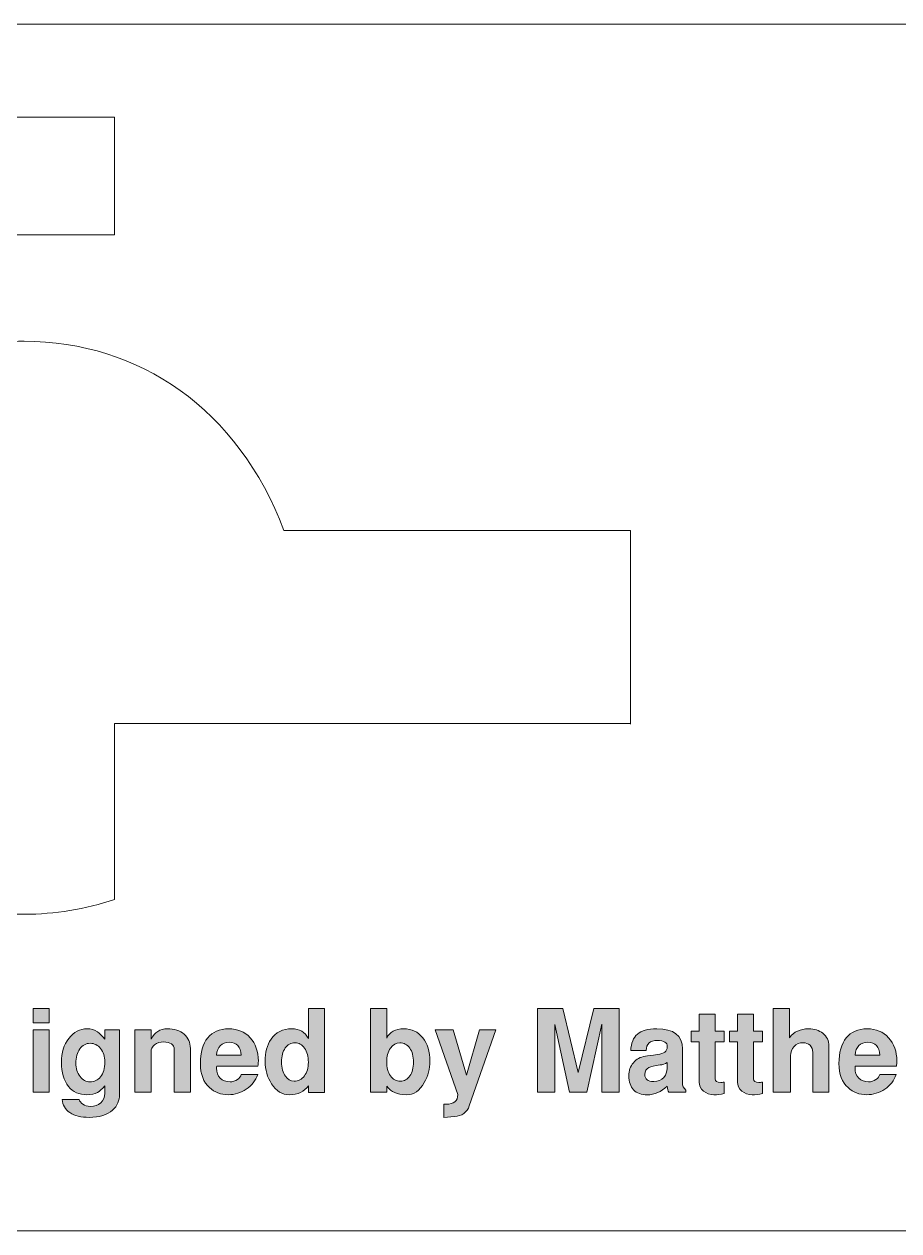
# Model space of a CAD drawing. Header units: inches. Extents: x 2 to 12.3, y -3 to -0.4.
# Drawn here: x 10.31 to 11.262, y -1.663 to -0.35 of the extents above; entities that cross this region are included whole.
import ezdxf

# ---------------------------------------------------------------- set-up
doc = ezdxf.new("R2010")
doc.units = ezdxf.units.IN
doc.header["$MEASUREMENT"] = 0
doc.layers.add('Layer 1', color=7, linetype='Continuous')

# ---------------------------------------------------------------- blocks, each defined once
blk = doc.blocks.new('block 2')
at = {"layer": 'Layer 1', "color": 7, "lineweight": 5, "true_color": 0xffffff}
for points in [[(8.3102, -0.3502), (8.3102, -1.6631), (12.3102, -1.6631), (12.3102, -0.3502), (8.3102, -0.3502)], [(10.4086, -0.4513), (10.4086, -0.5793), (10.2117, -0.5793), (10.2117, -0.4513), (10.4086, -0.4513)]]:
    blk.add_lwpolyline(points, dxfattribs=at)
blk.add_open_spline([(10.9696, -1.111), (10.9696, -1.111), (10.4086, -1.111), (10.4086, -1.111), (10.4086, -1.111), (10.4086, -1.3024), (10.4086, -1.3024), (10.3768, -1.313), (10.3437, -1.3186), (10.3102, -1.3186), (10.1849, -1.3186), (10.0773, -1.2445), (10.0277, -1.111), (10.0277, -1.111), (9.6507, -1.111), (9.6507, -1.111), (9.6507, -1.111), (9.6507, -1.1118), (9.6507, -1.1118), (9.6507, -1.1118), (9.6507, -0.902), (9.6507, -0.902), (9.6507, -0.902), (9.6507, -0.901), (9.6507, -0.901), (9.6507, -0.901), (10.2118, -0.901), (10.2118, -0.901), (10.2118, -0.901), (10.2118, -0.7114), (10.2118, -0.7114), (10.2118, -0.7114), (10.2118, -0.7108), (10.2118, -0.7108), (10.2436, -0.7002), (10.2767, -0.6952), (10.3102, -0.6952), (10.4354, -0.6952), (10.5431, -0.7693), (10.5927, -0.901), (10.5927, -0.901), (10.9696, -0.901), (10.9696, -0.901), (10.9696, -0.901), (10.9696, -0.902), (10.9696, -0.902), (10.9696, -0.902), (10.9696, -1.1118), (10.9696, -1.1118), (10.9696, -1.1118), (10.9696, -1.111), (10.9696, -1.111)], degree=3, knots=[0, 0, 0, 0, 1, 1, 1, 2, 2, 2, 3, 3, 3, 4, 4, 4, 5, 5, 5, 6, 6, 6, 7, 7, 7, 8, 8, 8, 9, 9, 9, 10, 10, 10, 11, 11, 11, 12, 12, 12, 13, 13, 13, 14, 14, 14, 15, 15, 15, 16, 16, 16, 17, 17, 17, 17], dxfattribs=at)
blk = doc.blocks.new('block 62')
at = {"layer": 'Layer 1', "true_color": 0xed1f24}
h = blk.add_hatch(color=240, dxfattribs=at)
h.dxf.hatch_style = 2
h.paths.add_polyline_path([(10.3375, -1.4366), (10.32, -1.4366), (10.32, -1.421), (10.3375, -1.421)])
h.paths.add_polyline_path([(10.3375, -1.5121), (10.32, -1.5121), (10.32, -1.4444), (10.3375, -1.4444)])
h = blk.add_hatch(color=240, dxfattribs=at)
h.dxf.hatch_style = 2
edge = h.paths.add_edge_path()
edge.add_spline(control_points=[(10.6368, -1.5125), (10.6368, -1.5125), (10.6193, -1.5125), (10.6193, -1.5125), (10.6193, -1.5125), (10.6193, -1.5051), (10.6193, -1.5051), (10.6149, -1.5117), (10.608, -1.515), (10.5985, -1.515), (10.5909, -1.515), (10.5844, -1.511), (10.5793, -1.5031), (10.5746, -1.4959), (10.5723, -1.4877), (10.5723, -1.4786), (10.5723, -1.469), (10.5744, -1.461), (10.5787, -1.4546), (10.5838, -1.447), (10.5914, -1.4432), (10.6014, -1.4432), (10.6097, -1.4432), (10.6156, -1.4467), (10.6193, -1.4537), (10.6193, -1.4537), (10.6193, -1.421), (10.6193, -1.421), (10.6193, -1.421), (10.6368, -1.421), (10.6368, -1.421), (10.6368, -1.421), (10.6368, -1.5125), (10.6368, -1.5125)], knot_values=[0, 0, 0, 0, 1, 1, 1, 2, 2, 2, 3, 3, 3, 4, 4, 4, 5, 5, 5, 6, 6, 6, 7, 7, 7, 8, 8, 8, 9, 9, 9, 10, 10, 10, 11, 11, 11, 11], degree=3, periodic=1)
edge = h.paths.add_edge_path()
edge.add_spline(control_points=[(10.6193, -1.4797), (10.6193, -1.4734), (10.6179, -1.4683), (10.6152, -1.4643), (10.6124, -1.4604), (10.609, -1.4584), (10.6048, -1.4584), (10.6004, -1.4584), (10.5968, -1.4603), (10.5941, -1.4641), (10.5915, -1.4679), (10.5902, -1.473), (10.5902, -1.4794), (10.5902, -1.4859), (10.5915, -1.491), (10.5943, -1.4948), (10.5967, -1.4983), (10.5999, -1.5001), (10.6038, -1.5001), (10.6084, -1.5001), (10.6121, -1.4982), (10.615, -1.4944), (10.6179, -1.4907), (10.6193, -1.4857), (10.6193, -1.4797)], knot_values=[0, 0, 0, 0, 1, 1, 1, 2, 2, 2, 3, 3, 3, 4, 4, 4, 5, 5, 5, 6, 6, 6, 7, 7, 7, 8, 8, 8, 8], degree=3, periodic=1)
h = blk.add_hatch(color=240, dxfattribs=at)
h.dxf.hatch_style = 2
edge = h.paths.add_edge_path()
edge.add_spline(control_points=[(10.7515, -1.4786), (10.7515, -1.4868), (10.7495, -1.4945), (10.7454, -1.5017), (10.7404, -1.5106), (10.7339, -1.515), (10.7259, -1.515), (10.7207, -1.515), (10.7165, -1.5142), (10.7132, -1.5127), (10.7102, -1.5113), (10.7074, -1.509), (10.7045, -1.5056), (10.7045, -1.5056), (10.7045, -1.5121), (10.7045, -1.5121), (10.7045, -1.5121), (10.687, -1.5121), (10.687, -1.5121), (10.687, -1.5121), (10.687, -1.421), (10.687, -1.421), (10.687, -1.421), (10.7045, -1.421), (10.7045, -1.421), (10.7045, -1.421), (10.7045, -1.4534), (10.7045, -1.4534), (10.7078, -1.4466), (10.714, -1.4432), (10.723, -1.4432), (10.7318, -1.4432), (10.7387, -1.4465), (10.7438, -1.453), (10.749, -1.4595), (10.7515, -1.468), (10.7515, -1.4786)], knot_values=[0, 0, 0, 0, 1, 1, 1, 2, 2, 2, 3, 3, 3, 4, 4, 4, 5, 5, 5, 6, 6, 6, 7, 7, 7, 8, 8, 8, 9, 9, 9, 10, 10, 10, 11, 11, 11, 12, 12, 12, 12], degree=3, periodic=1)
edge = h.paths.add_edge_path()
edge.add_spline(control_points=[(10.7337, -1.4796), (10.7337, -1.4732), (10.7323, -1.4681), (10.7296, -1.4642), (10.7268, -1.4603), (10.7232, -1.4584), (10.7187, -1.4584), (10.7148, -1.4584), (10.7115, -1.4603), (10.7087, -1.4643), (10.7059, -1.4683), (10.7045, -1.4732), (10.7045, -1.4792), (10.7045, -1.4854), (10.7059, -1.4905), (10.7086, -1.4944), (10.7114, -1.4983), (10.7149, -1.5002), (10.7193, -1.5002), (10.7236, -1.5002), (10.727, -1.4983), (10.7297, -1.4944), (10.7323, -1.4906), (10.7337, -1.4856), (10.7337, -1.4796)], knot_values=[0, 0, 0, 0, 1, 1, 1, 2, 2, 2, 3, 3, 3, 4, 4, 4, 5, 5, 5, 6, 6, 6, 7, 7, 7, 8, 8, 8, 8], degree=3, periodic=1)
h = blk.add_hatch(color=240, dxfattribs=at)
h.dxf.hatch_style = 2
h.paths.add_polyline_path([(10.9573, -1.5121), (10.9385, -1.5121), (10.9385, -1.4381), (10.9223, -1.5121), (10.9035, -1.5121), (10.8873, -1.4385), (10.8873, -1.5121), (10.8685, -1.5121), (10.8685, -1.421), (10.896, -1.421), (10.9129, -1.4908), (10.93, -1.421), (10.9573, -1.421)])
h = blk.add_hatch(color=240, dxfattribs=at)
h.dxf.hatch_style = 2
edge = h.paths.add_edge_path()
edge.add_spline(control_points=[(11.0717, -1.5135), (11.0676, -1.5145), (11.0639, -1.515), (11.0605, -1.515), (11.0561, -1.515), (11.0523, -1.5136), (11.0492, -1.5109), (11.046, -1.5082), (11.0444, -1.505), (11.0444, -1.5012), (11.0444, -1.5012), (11.0444, -1.4574), (11.0444, -1.4574), (11.0444, -1.4574), (11.0358, -1.4574), (11.0358, -1.4574), (11.0358, -1.4574), (11.0358, -1.4457), (11.0358, -1.4457), (11.0358, -1.4457), (11.0444, -1.4457), (11.0444, -1.4457), (11.0444, -1.4457), (11.0444, -1.4274), (11.0444, -1.4274), (11.0444, -1.4274), (11.0619, -1.4274), (11.0619, -1.4274), (11.0619, -1.4274), (11.0619, -1.4457), (11.0619, -1.4457), (11.0619, -1.4457), (11.0717, -1.4457), (11.0717, -1.4457), (11.0717, -1.4457), (11.0717, -1.4574), (11.0717, -1.4574), (11.0717, -1.4574), (11.0619, -1.4574), (11.0619, -1.4574), (11.0619, -1.4574), (11.0619, -1.4977), (11.0619, -1.4977), (11.0619, -1.5003), (11.0639, -1.5016), (11.0678, -1.5016), (11.0687, -1.5015), (11.07, -1.5015), (11.0717, -1.5014), (11.0717, -1.5014), (11.0717, -1.5135), (11.0717, -1.5135)], knot_values=[0, 0, 0, 0, 1, 1, 1, 2, 2, 2, 3, 3, 3, 4, 4, 4, 5, 5, 5, 6, 6, 6, 7, 7, 7, 8, 8, 8, 9, 9, 9, 10, 10, 10, 11, 11, 11, 12, 12, 12, 13, 13, 13, 14, 14, 14, 15, 15, 15, 16, 16, 16, 17, 17, 17, 17], degree=3, periodic=1)
h = blk.add_hatch(color=240, dxfattribs=at)
h.dxf.hatch_style = 2
edge = h.paths.add_edge_path()
edge.add_spline(control_points=[(11.1133, -1.5135), (11.1092, -1.5145), (11.1055, -1.515), (11.1022, -1.515), (11.0978, -1.515), (11.094, -1.5136), (11.0908, -1.5109), (11.0876, -1.5082), (11.086, -1.505), (11.086, -1.5012), (11.086, -1.5012), (11.086, -1.4574), (11.086, -1.4574), (11.086, -1.4574), (11.0774, -1.4574), (11.0774, -1.4574), (11.0774, -1.4574), (11.0774, -1.4457), (11.0774, -1.4457), (11.0774, -1.4457), (11.086, -1.4457), (11.086, -1.4457), (11.086, -1.4457), (11.086, -1.4274), (11.086, -1.4274), (11.086, -1.4274), (11.1035, -1.4274), (11.1035, -1.4274), (11.1035, -1.4274), (11.1035, -1.4457), (11.1035, -1.4457), (11.1035, -1.4457), (11.1133, -1.4457), (11.1133, -1.4457), (11.1133, -1.4457), (11.1133, -1.4574), (11.1133, -1.4574), (11.1133, -1.4574), (11.1035, -1.4574), (11.1035, -1.4574), (11.1035, -1.4574), (11.1035, -1.4977), (11.1035, -1.4977), (11.1035, -1.5003), (11.1055, -1.5016), (11.1094, -1.5016), (11.1103, -1.5015), (11.1116, -1.5015), (11.1133, -1.5014), (11.1133, -1.5014), (11.1133, -1.5135), (11.1133, -1.5135)], knot_values=[0, 0, 0, 0, 1, 1, 1, 2, 2, 2, 3, 3, 3, 4, 4, 4, 5, 5, 5, 6, 6, 6, 7, 7, 7, 8, 8, 8, 9, 9, 9, 10, 10, 10, 11, 11, 11, 12, 12, 12, 13, 13, 13, 14, 14, 14, 15, 15, 15, 16, 16, 16, 17, 17, 17, 17], degree=3, periodic=1)
h = blk.add_hatch(color=240, dxfattribs=at)
h.dxf.hatch_style = 2
edge = h.paths.add_edge_path()
edge.add_spline(control_points=[(11.1855, -1.5121), (11.1855, -1.5121), (11.168, -1.5121), (11.168, -1.5121), (11.168, -1.5121), (11.168, -1.4689), (11.168, -1.4689), (11.168, -1.4656), (11.167, -1.4631), (11.165, -1.4612), (11.163, -1.4593), (11.1605, -1.4584), (11.1574, -1.4584), (11.1535, -1.4584), (11.1502, -1.4597), (11.1477, -1.4624), (11.1451, -1.4652), (11.1438, -1.4686), (11.1438, -1.4726), (11.1438, -1.4726), (11.1438, -1.5121), (11.1438, -1.5121), (11.1438, -1.5121), (11.125, -1.5121), (11.125, -1.5121), (11.125, -1.5121), (11.125, -1.421), (11.125, -1.421), (11.125, -1.421), (11.1425, -1.421), (11.1425, -1.421), (11.1425, -1.421), (11.1425, -1.4529), (11.1425, -1.4529), (11.1473, -1.4465), (11.1543, -1.4432), (11.1635, -1.4432), (11.1696, -1.4432), (11.1748, -1.4449), (11.1789, -1.4481), (11.1833, -1.4516), (11.1855, -1.4562), (11.1855, -1.4619), (11.1855, -1.4619), (11.1855, -1.5121), (11.1855, -1.5121)], knot_values=[0, 0, 0, 0, 1, 1, 1, 2, 2, 2, 3, 3, 3, 4, 4, 4, 5, 5, 5, 6, 6, 6, 7, 7, 7, 8, 8, 8, 9, 9, 9, 10, 10, 10, 11, 11, 11, 12, 12, 12, 13, 13, 13, 14, 14, 14, 15, 15, 15, 15], degree=3, periodic=1)
h = blk.add_hatch(color=240, dxfattribs=at)
h.dxf.hatch_style = 2
edge = h.paths.add_edge_path()
edge.add_spline(control_points=[(10.414, -1.5146), (10.414, -1.5214), (10.4115, -1.527), (10.4064, -1.5316), (10.4005, -1.537), (10.392, -1.5396), (10.381, -1.5396), (10.3721, -1.5396), (10.3651, -1.5379), (10.36, -1.5344), (10.3548, -1.531), (10.3521, -1.5262), (10.3517, -1.52), (10.3517, -1.52), (10.37, -1.52), (10.37, -1.52), (10.3704, -1.522), (10.3718, -1.5238), (10.374, -1.5253), (10.3763, -1.5268), (10.379, -1.5276), (10.3821, -1.5276), (10.3868, -1.5276), (10.3906, -1.5263), (10.3935, -1.5237), (10.3964, -1.5211), (10.3979, -1.5176), (10.3979, -1.5132), (10.3979, -1.5087), (10.3979, -1.5061), (10.3978, -1.5054), (10.395, -1.5088), (10.3924, -1.5112), (10.3899, -1.5125), (10.3868, -1.5142), (10.383, -1.515), (10.3784, -1.515), (10.37, -1.515), (10.3634, -1.512), (10.3584, -1.5059), (10.3533, -1.4995), (10.3507, -1.4908), (10.3507, -1.4797), (10.3507, -1.4694), (10.3533, -1.4607), (10.3587, -1.4537), (10.3641, -1.4467), (10.3707, -1.4432), (10.3786, -1.4432), (10.383, -1.4432), (10.3868, -1.4443), (10.39, -1.4464), (10.3923, -1.448), (10.395, -1.4507), (10.3979, -1.4545), (10.3979, -1.4545), (10.3979, -1.4444), (10.3979, -1.4444), (10.3979, -1.4444), (10.414, -1.4444), (10.414, -1.4444), (10.414, -1.4444), (10.414, -1.5146), (10.414, -1.5146)], knot_values=[0, 0, 0, 0, 1, 1, 1, 2, 2, 2, 3, 3, 3, 4, 4, 4, 5, 5, 5, 6, 6, 6, 7, 7, 7, 8, 8, 8, 9, 9, 9, 10, 10, 10, 11, 11, 11, 12, 12, 12, 13, 13, 13, 14, 14, 14, 15, 15, 15, 16, 16, 16, 17, 17, 17, 18, 18, 18, 19, 19, 19, 20, 20, 20, 21, 21, 21, 21], degree=3, periodic=1)
edge = h.paths.add_edge_path()
edge.add_spline(control_points=[(10.3979, -1.4792), (10.3979, -1.4734), (10.3964, -1.4686), (10.3934, -1.4647), (10.3904, -1.4609), (10.3866, -1.459), (10.382, -1.459), (10.3774, -1.459), (10.3736, -1.461), (10.3708, -1.4651), (10.3679, -1.4691), (10.3665, -1.4743), (10.3665, -1.4806), (10.3665, -1.4864), (10.368, -1.4912), (10.371, -1.4951), (10.3739, -1.4989), (10.3775, -1.5009), (10.3818, -1.5009), (10.3864, -1.5009), (10.3902, -1.4991), (10.3932, -1.4955), (10.3963, -1.4916), (10.3979, -1.4862), (10.3979, -1.4792)], knot_values=[0, 0, 0, 0, 1, 1, 1, 2, 2, 2, 3, 3, 3, 4, 4, 4, 5, 5, 5, 6, 6, 6, 7, 7, 7, 8, 8, 8, 8], degree=3, periodic=1)
h = blk.add_hatch(color=240, dxfattribs=at)
h.dxf.hatch_style = 2
edge = h.paths.add_edge_path()
edge.add_spline(control_points=[(10.491, -1.5121), (10.491, -1.5121), (10.4735, -1.5121), (10.4735, -1.5121), (10.4735, -1.5121), (10.4735, -1.4656), (10.4735, -1.4656), (10.4735, -1.4631), (10.4725, -1.4611), (10.4704, -1.4597), (10.4683, -1.4582), (10.4655, -1.4575), (10.4619, -1.4575), (10.458, -1.4575), (10.4547, -1.4585), (10.4521, -1.4606), (10.4495, -1.4627), (10.4482, -1.4653), (10.4482, -1.4685), (10.4482, -1.4685), (10.4482, -1.5121), (10.4482, -1.5121), (10.4482, -1.5121), (10.4307, -1.5121), (10.4307, -1.5121), (10.4307, -1.5121), (10.4307, -1.4444), (10.4307, -1.4444), (10.4307, -1.4444), (10.4482, -1.4444), (10.4482, -1.4444), (10.4482, -1.4444), (10.4482, -1.4545), (10.4482, -1.4545), (10.4521, -1.447), (10.458, -1.4432), (10.4659, -1.4432), (10.4735, -1.4432), (10.4796, -1.4452), (10.4842, -1.4491), (10.4887, -1.453), (10.491, -1.4582), (10.491, -1.4646), (10.491, -1.4646), (10.491, -1.5121), (10.491, -1.5121)], knot_values=[0, 0, 0, 0, 1, 1, 1, 2, 2, 2, 3, 3, 3, 4, 4, 4, 5, 5, 5, 6, 6, 6, 7, 7, 7, 8, 8, 8, 9, 9, 9, 10, 10, 10, 11, 11, 11, 12, 12, 12, 13, 13, 13, 14, 14, 14, 15, 15, 15, 15], degree=3, periodic=1)
h = blk.add_hatch(color=240, dxfattribs=at)
h.dxf.hatch_style = 2
edge = h.paths.add_edge_path()
edge.add_spline(control_points=[(10.5649, -1.4784), (10.5649, -1.4804), (10.5648, -1.4822), (10.5645, -1.4837), (10.5645, -1.4837), (10.5197, -1.4837), (10.5197, -1.4837), (10.5195, -1.4842), (10.5194, -1.485), (10.5194, -1.4861), (10.5194, -1.4905), (10.5208, -1.4941), (10.5235, -1.4968), (10.5262, -1.4995), (10.5298, -1.5009), (10.5341, -1.5009), (10.537, -1.5009), (10.5397, -1.5), (10.5422, -1.4984), (10.5444, -1.4968), (10.5458, -1.495), (10.5464, -1.493), (10.5464, -1.493), (10.5642, -1.493), (10.5642, -1.493), (10.5618, -1.4996), (10.5577, -1.5049), (10.5518, -1.5089), (10.546, -1.5129), (10.5394, -1.5149), (10.5322, -1.5149), (10.5241, -1.5149), (10.5173, -1.5123), (10.5118, -1.5072), (10.5052, -1.5012), (10.5019, -1.4925), (10.5019, -1.4811), (10.5019, -1.469), (10.5046, -1.4596), (10.5098, -1.4531), (10.5151, -1.4465), (10.5227, -1.4432), (10.5327, -1.4432), (10.5423, -1.4432), (10.5501, -1.4465), (10.556, -1.4529), (10.562, -1.4594), (10.5649, -1.4679), (10.5649, -1.4784)], knot_values=[0, 0, 0, 0, 1, 1, 1, 2, 2, 2, 3, 3, 3, 4, 4, 4, 5, 5, 5, 6, 6, 6, 7, 7, 7, 8, 8, 8, 9, 9, 9, 10, 10, 10, 11, 11, 11, 12, 12, 12, 13, 13, 13, 14, 14, 14, 15, 15, 15, 16, 16, 16, 16], degree=3, periodic=1)
edge = h.paths.add_edge_path()
edge.add_spline(control_points=[(10.5464, -1.472), (10.5459, -1.4626), (10.5415, -1.4579), (10.5333, -1.4579), (10.525, -1.4579), (10.5203, -1.4626), (10.5194, -1.472), (10.5194, -1.472), (10.5464, -1.472), (10.5464, -1.472)], knot_values=[0, 0, 0, 0, 1, 1, 1, 2, 2, 2, 3, 3, 3, 3], degree=3, periodic=1)
h = blk.add_hatch(color=240, dxfattribs=at)
h.dxf.hatch_style = 2
edge = h.paths.add_edge_path()
edge.add_spline(control_points=[(11.03, -1.5121), (11.03, -1.5121), (11.0114, -1.5121), (11.0114, -1.5121), (11.0106, -1.5108), (11.01, -1.5086), (11.0095, -1.5055), (11.0031, -1.5119), (10.9959, -1.5151), (10.9879, -1.5151), (10.9814, -1.5151), (10.9765, -1.5133), (10.973, -1.5097), (10.9696, -1.5061), (10.9679, -1.5009), (10.9679, -1.4942), (10.9679, -1.4887), (10.9695, -1.484), (10.9728, -1.4801), (10.976, -1.4762), (10.9804, -1.4738), (10.9859, -1.473), (10.9885, -1.4727), (10.9929, -1.4721), (10.999, -1.4712), (11.0027, -1.4707), (11.0054, -1.4698), (11.007, -1.4686), (11.0086, -1.4673), (11.0095, -1.4654), (11.0097, -1.4627), (11.0099, -1.4582), (11.0063, -1.4559), (10.9988, -1.4559), (10.991, -1.4559), (10.9869, -1.4595), (10.9867, -1.4669), (10.9867, -1.4669), (10.97, -1.4669), (10.97, -1.4669), (10.9704, -1.4589), (10.9728, -1.4529), (10.9772, -1.4491), (10.9817, -1.4452), (10.9887, -1.4432), (10.9982, -1.4432), (11.0168, -1.4432), (11.0262, -1.4505), (11.0262, -1.4649), (11.0262, -1.4649), (11.0262, -1.5022), (11.0262, -1.5022), (11.0262, -1.5052), (11.0275, -1.5077), (11.03, -1.5099), (11.03, -1.5099), (11.03, -1.5121), (11.03, -1.5121)], knot_values=[0, 0, 0, 0, 1, 1, 1, 2, 2, 2, 3, 3, 3, 4, 4, 4, 5, 5, 5, 6, 6, 6, 7, 7, 7, 8, 8, 8, 9, 9, 9, 10, 10, 10, 11, 11, 11, 12, 12, 12, 13, 13, 13, 14, 14, 14, 15, 15, 15, 16, 16, 16, 17, 17, 17, 18, 18, 18, 19, 19, 19, 19], degree=3, periodic=1)
edge = h.paths.add_edge_path()
edge.add_spline(control_points=[(11.0097, -1.4826), (11.0097, -1.4826), (11.0097, -1.48), (11.0097, -1.48), (11.0072, -1.4814), (11.0046, -1.4823), (11.002, -1.4826), (10.9959, -1.4834), (10.9918, -1.4843), (10.9897, -1.4854), (10.9868, -1.4868), (10.9853, -1.4893), (10.9853, -1.4929), (10.9853, -1.498), (10.9885, -1.5006), (10.995, -1.5006), (11.0048, -1.5006), (11.0097, -1.4946), (11.0097, -1.4826)], knot_values=[0, 0, 0, 0, 1, 1, 1, 2, 2, 2, 3, 3, 3, 4, 4, 4, 5, 5, 5, 6, 6, 6, 6], degree=3, periodic=1)
h = blk.add_hatch(color=240, dxfattribs=at)
h.dxf.hatch_style = 2
edge = h.paths.add_edge_path()
edge.add_spline(control_points=[(11.2594, -1.4784), (11.2594, -1.4804), (11.2593, -1.4822), (11.259, -1.4837), (11.259, -1.4837), (11.2142, -1.4837), (11.2142, -1.4837), (11.214, -1.4842), (11.2139, -1.485), (11.2139, -1.4861), (11.2139, -1.4905), (11.2153, -1.4941), (11.218, -1.4968), (11.2207, -1.4995), (11.2243, -1.5009), (11.2287, -1.5009), (11.2315, -1.5009), (11.2342, -1.5), (11.2367, -1.4984), (11.2389, -1.4968), (11.2403, -1.495), (11.2409, -1.493), (11.2409, -1.493), (11.2587, -1.493), (11.2587, -1.493), (11.2563, -1.4996), (11.2522, -1.5049), (11.2464, -1.5089), (11.2405, -1.5129), (11.2339, -1.5149), (11.2267, -1.5149), (11.2186, -1.5149), (11.2118, -1.5123), (11.2063, -1.5072), (11.1997, -1.5012), (11.1964, -1.4925), (11.1964, -1.4811), (11.1964, -1.469), (11.1991, -1.4596), (11.2044, -1.4531), (11.2096, -1.4465), (11.2173, -1.4432), (11.2272, -1.4432), (11.2368, -1.4432), (11.2446, -1.4465), (11.2505, -1.4529), (11.2565, -1.4594), (11.2594, -1.4679), (11.2594, -1.4784)], knot_values=[0, 0, 0, 0, 1, 1, 1, 2, 2, 2, 3, 3, 3, 4, 4, 4, 5, 5, 5, 6, 6, 6, 7, 7, 7, 8, 8, 8, 9, 9, 9, 10, 10, 10, 11, 11, 11, 12, 12, 12, 13, 13, 13, 14, 14, 14, 15, 15, 15, 16, 16, 16, 16], degree=3, periodic=1)
edge = h.paths.add_edge_path()
edge.add_spline(control_points=[(11.2409, -1.472), (11.2404, -1.4626), (11.236, -1.4579), (11.2278, -1.4579), (11.2195, -1.4579), (11.2149, -1.4626), (11.2139, -1.472), (11.2139, -1.472), (11.2409, -1.472), (11.2409, -1.472)], knot_values=[0, 0, 0, 0, 1, 1, 1, 2, 2, 2, 3, 3, 3, 3], degree=3, periodic=1)
h = blk.add_hatch(color=240, dxfattribs=at)
h.dxf.hatch_style = 2
edge = h.paths.add_edge_path()
edge.add_spline(control_points=[(10.8234, -1.4444), (10.8234, -1.4444), (10.7944, -1.5271), (10.7944, -1.5271), (10.7919, -1.5342), (10.7865, -1.5381), (10.7782, -1.5387), (10.7782, -1.5387), (10.7667, -1.5396), (10.7667, -1.5396), (10.7667, -1.5396), (10.7667, -1.5252), (10.7667, -1.5252), (10.7667, -1.5252), (10.7693, -1.5252), (10.7693, -1.5252), (10.7777, -1.5252), (10.7819, -1.5217), (10.7819, -1.5147), (10.7819, -1.5147), (10.7573, -1.4444), (10.7573, -1.4444), (10.7573, -1.4444), (10.7767, -1.4444), (10.7767, -1.4444), (10.7767, -1.4444), (10.7913, -1.4935), (10.7913, -1.4935), (10.7913, -1.4935), (10.8054, -1.4444), (10.8054, -1.4444), (10.8054, -1.4444), (10.8234, -1.4444), (10.8234, -1.4444)], knot_values=[0, 0, 0, 0, 1, 1, 1, 2, 2, 2, 3, 3, 3, 4, 4, 4, 5, 5, 5, 6, 6, 6, 7, 7, 7, 8, 8, 8, 9, 9, 9, 10, 10, 10, 11, 11, 11, 11], degree=3, periodic=1)
at = {"layer": 'Layer 1', "lineweight": 0}
for points in [[(10.3375, -1.4366), (10.32, -1.4366), (10.32, -1.421), (10.3375, -1.421), (10.3375, -1.4366)], [(10.9573, -1.5121), (10.9385, -1.5121), (10.9385, -1.4381), (10.9223, -1.5121), (10.9035, -1.5121), (10.8873, -1.4385), (10.8873, -1.5121), (10.8685, -1.5121), (10.8685, -1.421), (10.896, -1.421), (10.9129, -1.4908), (10.93, -1.421), (10.9573, -1.421), (10.9573, -1.5121)], [(10.3375, -1.5121), (10.32, -1.5121), (10.32, -1.4444), (10.3375, -1.4444), (10.3375, -1.5121)]]:
    blk.add_lwpolyline(points, dxfattribs=at)
for points, knots in [([(10.6368, -1.5125), (10.6368, -1.5125), (10.6193, -1.5125), (10.6193, -1.5125), (10.6193, -1.5125), (10.6193, -1.5051), (10.6193, -1.5051), (10.6149, -1.5117), (10.608, -1.515), (10.5985, -1.515), (10.5909, -1.515), (10.5844, -1.511), (10.5793, -1.5031), (10.5746, -1.4959), (10.5723, -1.4877), (10.5723, -1.4786), (10.5723, -1.469), (10.5744, -1.461), (10.5787, -1.4546), (10.5838, -1.447), (10.5914, -1.4432), (10.6014, -1.4432), (10.6097, -1.4432), (10.6156, -1.4467), (10.6193, -1.4537), (10.6193, -1.4537), (10.6193, -1.421), (10.6193, -1.421), (10.6193, -1.421), (10.6368, -1.421), (10.6368, -1.421), (10.6368, -1.421), (10.6368, -1.5125), (10.6368, -1.5125)], [0, 0, 0, 0, 1, 1, 1, 2, 2, 2, 3, 3, 3, 4, 4, 4, 5, 5, 5, 6, 6, 6, 7, 7, 7, 8, 8, 8, 9, 9, 9, 10, 10, 10, 11, 11, 11, 11]), ([(10.7515, -1.4786), (10.7515, -1.4868), (10.7495, -1.4945), (10.7454, -1.5017), (10.7404, -1.5106), (10.7339, -1.515), (10.7259, -1.515), (10.7207, -1.515), (10.7165, -1.5142), (10.7132, -1.5127), (10.7102, -1.5113), (10.7074, -1.509), (10.7045, -1.5056), (10.7045, -1.5056), (10.7045, -1.5121), (10.7045, -1.5121), (10.7045, -1.5121), (10.687, -1.5121), (10.687, -1.5121), (10.687, -1.5121), (10.687, -1.421), (10.687, -1.421), (10.687, -1.421), (10.7045, -1.421), (10.7045, -1.421), (10.7045, -1.421), (10.7045, -1.4534), (10.7045, -1.4534), (10.7078, -1.4466), (10.714, -1.4432), (10.723, -1.4432), (10.7318, -1.4432), (10.7387, -1.4465), (10.7438, -1.453), (10.749, -1.4595), (10.7515, -1.468), (10.7515, -1.4786)], [0, 0, 0, 0, 1, 1, 1, 2, 2, 2, 3, 3, 3, 4, 4, 4, 5, 5, 5, 6, 6, 6, 7, 7, 7, 8, 8, 8, 9, 9, 9, 10, 10, 10, 11, 11, 11, 12, 12, 12, 12]), ([(11.0717, -1.5135), (11.0676, -1.5145), (11.0639, -1.515), (11.0605, -1.515), (11.0561, -1.515), (11.0523, -1.5136), (11.0492, -1.5109), (11.046, -1.5082), (11.0444, -1.505), (11.0444, -1.5012), (11.0444, -1.5012), (11.0444, -1.4574), (11.0444, -1.4574), (11.0444, -1.4574), (11.0358, -1.4574), (11.0358, -1.4574), (11.0358, -1.4574), (11.0358, -1.4457), (11.0358, -1.4457), (11.0358, -1.4457), (11.0444, -1.4457), (11.0444, -1.4457), (11.0444, -1.4457), (11.0444, -1.4274), (11.0444, -1.4274), (11.0444, -1.4274), (11.0619, -1.4274), (11.0619, -1.4274), (11.0619, -1.4274), (11.0619, -1.4457), (11.0619, -1.4457), (11.0619, -1.4457), (11.0717, -1.4457), (11.0717, -1.4457), (11.0717, -1.4457), (11.0717, -1.4574), (11.0717, -1.4574), (11.0717, -1.4574), (11.0619, -1.4574), (11.0619, -1.4574), (11.0619, -1.4574), (11.0619, -1.4977), (11.0619, -1.4977), (11.0619, -1.5003), (11.0639, -1.5016), (11.0678, -1.5016), (11.0687, -1.5015), (11.07, -1.5015), (11.0717, -1.5014), (11.0717, -1.5014), (11.0717, -1.5135), (11.0717, -1.5135)], [0, 0, 0, 0, 1, 1, 1, 2, 2, 2, 3, 3, 3, 4, 4, 4, 5, 5, 5, 6, 6, 6, 7, 7, 7, 8, 8, 8, 9, 9, 9, 10, 10, 10, 11, 11, 11, 12, 12, 12, 13, 13, 13, 14, 14, 14, 15, 15, 15, 16, 16, 16, 17, 17, 17, 17]), ([(11.1133, -1.5135), (11.1092, -1.5145), (11.1055, -1.515), (11.1022, -1.515), (11.0978, -1.515), (11.094, -1.5136), (11.0908, -1.5109), (11.0876, -1.5082), (11.086, -1.505), (11.086, -1.5012), (11.086, -1.5012), (11.086, -1.4574), (11.086, -1.4574), (11.086, -1.4574), (11.0774, -1.4574), (11.0774, -1.4574), (11.0774, -1.4574), (11.0774, -1.4457), (11.0774, -1.4457), (11.0774, -1.4457), (11.086, -1.4457), (11.086, -1.4457), (11.086, -1.4457), (11.086, -1.4274), (11.086, -1.4274), (11.086, -1.4274), (11.1035, -1.4274), (11.1035, -1.4274), (11.1035, -1.4274), (11.1035, -1.4457), (11.1035, -1.4457), (11.1035, -1.4457), (11.1133, -1.4457), (11.1133, -1.4457), (11.1133, -1.4457), (11.1133, -1.4574), (11.1133, -1.4574), (11.1133, -1.4574), (11.1035, -1.4574), (11.1035, -1.4574), (11.1035, -1.4574), (11.1035, -1.4977), (11.1035, -1.4977), (11.1035, -1.5003), (11.1055, -1.5016), (11.1094, -1.5016), (11.1103, -1.5015), (11.1116, -1.5015), (11.1133, -1.5014), (11.1133, -1.5014), (11.1133, -1.5135), (11.1133, -1.5135)], [0, 0, 0, 0, 1, 1, 1, 2, 2, 2, 3, 3, 3, 4, 4, 4, 5, 5, 5, 6, 6, 6, 7, 7, 7, 8, 8, 8, 9, 9, 9, 10, 10, 10, 11, 11, 11, 12, 12, 12, 13, 13, 13, 14, 14, 14, 15, 15, 15, 16, 16, 16, 17, 17, 17, 17]), ([(11.1855, -1.5121), (11.1855, -1.5121), (11.168, -1.5121), (11.168, -1.5121), (11.168, -1.5121), (11.168, -1.4689), (11.168, -1.4689), (11.168, -1.4656), (11.167, -1.4631), (11.165, -1.4612), (11.163, -1.4593), (11.1605, -1.4584), (11.1574, -1.4584), (11.1535, -1.4584), (11.1502, -1.4597), (11.1477, -1.4624), (11.1451, -1.4652), (11.1438, -1.4686), (11.1438, -1.4726), (11.1438, -1.4726), (11.1438, -1.5121), (11.1438, -1.5121), (11.1438, -1.5121), (11.125, -1.5121), (11.125, -1.5121), (11.125, -1.5121), (11.125, -1.421), (11.125, -1.421), (11.125, -1.421), (11.1425, -1.421), (11.1425, -1.421), (11.1425, -1.421), (11.1425, -1.4529), (11.1425, -1.4529), (11.1473, -1.4465), (11.1543, -1.4432), (11.1635, -1.4432), (11.1696, -1.4432), (11.1748, -1.4449), (11.1789, -1.4481), (11.1833, -1.4516), (11.1855, -1.4562), (11.1855, -1.4619), (11.1855, -1.4619), (11.1855, -1.5121), (11.1855, -1.5121)], [0, 0, 0, 0, 1, 1, 1, 2, 2, 2, 3, 3, 3, 4, 4, 4, 5, 5, 5, 6, 6, 6, 7, 7, 7, 8, 8, 8, 9, 9, 9, 10, 10, 10, 11, 11, 11, 12, 12, 12, 13, 13, 13, 14, 14, 14, 15, 15, 15, 15]), ([(10.414, -1.5146), (10.414, -1.5214), (10.4115, -1.527), (10.4064, -1.5316), (10.4005, -1.537), (10.392, -1.5396), (10.381, -1.5396), (10.3721, -1.5396), (10.3651, -1.5379), (10.36, -1.5344), (10.3548, -1.531), (10.3521, -1.5262), (10.3517, -1.52), (10.3517, -1.52), (10.37, -1.52), (10.37, -1.52), (10.3704, -1.522), (10.3718, -1.5238), (10.374, -1.5253), (10.3763, -1.5268), (10.379, -1.5276), (10.3821, -1.5276), (10.3868, -1.5276), (10.3906, -1.5263), (10.3935, -1.5237), (10.3964, -1.5211), (10.3979, -1.5176), (10.3979, -1.5132), (10.3979, -1.5087), (10.3979, -1.5061), (10.3978, -1.5054), (10.395, -1.5088), (10.3924, -1.5112), (10.3899, -1.5125), (10.3868, -1.5142), (10.383, -1.515), (10.3784, -1.515), (10.37, -1.515), (10.3634, -1.512), (10.3584, -1.5059), (10.3533, -1.4995), (10.3507, -1.4908), (10.3507, -1.4797), (10.3507, -1.4694), (10.3533, -1.4607), (10.3587, -1.4537), (10.3641, -1.4467), (10.3707, -1.4432), (10.3786, -1.4432), (10.383, -1.4432), (10.3868, -1.4443), (10.39, -1.4464), (10.3923, -1.448), (10.395, -1.4507), (10.3979, -1.4545), (10.3979, -1.4545), (10.3979, -1.4444), (10.3979, -1.4444), (10.3979, -1.4444), (10.414, -1.4444), (10.414, -1.4444), (10.414, -1.4444), (10.414, -1.5146), (10.414, -1.5146)], [0, 0, 0, 0, 1, 1, 1, 2, 2, 2, 3, 3, 3, 4, 4, 4, 5, 5, 5, 6, 6, 6, 7, 7, 7, 8, 8, 8, 9, 9, 9, 10, 10, 10, 11, 11, 11, 12, 12, 12, 13, 13, 13, 14, 14, 14, 15, 15, 15, 16, 16, 16, 17, 17, 17, 18, 18, 18, 19, 19, 19, 20, 20, 20, 21, 21, 21, 21]), ([(10.491, -1.5121), (10.491, -1.5121), (10.4735, -1.5121), (10.4735, -1.5121), (10.4735, -1.5121), (10.4735, -1.4656), (10.4735, -1.4656), (10.4735, -1.4631), (10.4725, -1.4611), (10.4704, -1.4597), (10.4683, -1.4582), (10.4655, -1.4575), (10.4619, -1.4575), (10.458, -1.4575), (10.4547, -1.4585), (10.4521, -1.4606), (10.4495, -1.4627), (10.4482, -1.4653), (10.4482, -1.4685), (10.4482, -1.4685), (10.4482, -1.5121), (10.4482, -1.5121), (10.4482, -1.5121), (10.4307, -1.5121), (10.4307, -1.5121), (10.4307, -1.5121), (10.4307, -1.4444), (10.4307, -1.4444), (10.4307, -1.4444), (10.4482, -1.4444), (10.4482, -1.4444), (10.4482, -1.4444), (10.4482, -1.4545), (10.4482, -1.4545), (10.4521, -1.447), (10.458, -1.4432), (10.4659, -1.4432), (10.4735, -1.4432), (10.4796, -1.4452), (10.4842, -1.4491), (10.4887, -1.453), (10.491, -1.4582), (10.491, -1.4646), (10.491, -1.4646), (10.491, -1.5121), (10.491, -1.5121)], [0, 0, 0, 0, 1, 1, 1, 2, 2, 2, 3, 3, 3, 4, 4, 4, 5, 5, 5, 6, 6, 6, 7, 7, 7, 8, 8, 8, 9, 9, 9, 10, 10, 10, 11, 11, 11, 12, 12, 12, 13, 13, 13, 14, 14, 14, 15, 15, 15, 15]), ([(10.5649, -1.4784), (10.5649, -1.4804), (10.5648, -1.4822), (10.5645, -1.4837), (10.5645, -1.4837), (10.5197, -1.4837), (10.5197, -1.4837), (10.5195, -1.4842), (10.5194, -1.485), (10.5194, -1.4861), (10.5194, -1.4905), (10.5208, -1.4941), (10.5235, -1.4968), (10.5262, -1.4995), (10.5298, -1.5009), (10.5341, -1.5009), (10.537, -1.5009), (10.5397, -1.5), (10.5422, -1.4984), (10.5444, -1.4968), (10.5458, -1.495), (10.5464, -1.493), (10.5464, -1.493), (10.5642, -1.493), (10.5642, -1.493), (10.5618, -1.4996), (10.5577, -1.5049), (10.5518, -1.5089), (10.546, -1.5129), (10.5394, -1.5149), (10.5322, -1.5149), (10.5241, -1.5149), (10.5173, -1.5123), (10.5118, -1.5072), (10.5052, -1.5012), (10.5019, -1.4925), (10.5019, -1.4811), (10.5019, -1.469), (10.5046, -1.4596), (10.5098, -1.4531), (10.5151, -1.4465), (10.5227, -1.4432), (10.5327, -1.4432), (10.5423, -1.4432), (10.5501, -1.4465), (10.556, -1.4529), (10.562, -1.4594), (10.5649, -1.4679), (10.5649, -1.4784)], [0, 0, 0, 0, 1, 1, 1, 2, 2, 2, 3, 3, 3, 4, 4, 4, 5, 5, 5, 6, 6, 6, 7, 7, 7, 8, 8, 8, 9, 9, 9, 10, 10, 10, 11, 11, 11, 12, 12, 12, 13, 13, 13, 14, 14, 14, 15, 15, 15, 16, 16, 16, 16]), ([(11.03, -1.5121), (11.03, -1.5121), (11.0114, -1.5121), (11.0114, -1.5121), (11.0106, -1.5108), (11.01, -1.5086), (11.0095, -1.5055), (11.0031, -1.5119), (10.9959, -1.5151), (10.9879, -1.5151), (10.9814, -1.5151), (10.9765, -1.5133), (10.973, -1.5097), (10.9696, -1.5061), (10.9679, -1.5009), (10.9679, -1.4942), (10.9679, -1.4887), (10.9695, -1.484), (10.9728, -1.4801), (10.976, -1.4762), (10.9804, -1.4738), (10.9859, -1.473), (10.9885, -1.4727), (10.9929, -1.4721), (10.999, -1.4712), (11.0027, -1.4707), (11.0054, -1.4698), (11.007, -1.4686), (11.0086, -1.4673), (11.0095, -1.4654), (11.0097, -1.4627), (11.0099, -1.4582), (11.0063, -1.4559), (10.9988, -1.4559), (10.991, -1.4559), (10.9869, -1.4595), (10.9867, -1.4669), (10.9867, -1.4669), (10.97, -1.4669), (10.97, -1.4669), (10.9704, -1.4589), (10.9728, -1.4529), (10.9772, -1.4491), (10.9817, -1.4452), (10.9887, -1.4432), (10.9982, -1.4432), (11.0168, -1.4432), (11.0262, -1.4505), (11.0262, -1.4649), (11.0262, -1.4649), (11.0262, -1.5022), (11.0262, -1.5022), (11.0262, -1.5052), (11.0275, -1.5077), (11.03, -1.5099), (11.03, -1.5099), (11.03, -1.5121), (11.03, -1.5121)], [0, 0, 0, 0, 1, 1, 1, 2, 2, 2, 3, 3, 3, 4, 4, 4, 5, 5, 5, 6, 6, 6, 7, 7, 7, 8, 8, 8, 9, 9, 9, 10, 10, 10, 11, 11, 11, 12, 12, 12, 13, 13, 13, 14, 14, 14, 15, 15, 15, 16, 16, 16, 17, 17, 17, 18, 18, 18, 19, 19, 19, 19]), ([(11.2594, -1.4784), (11.2594, -1.4804), (11.2593, -1.4822), (11.259, -1.4837), (11.259, -1.4837), (11.2142, -1.4837), (11.2142, -1.4837), (11.214, -1.4842), (11.2139, -1.485), (11.2139, -1.4861), (11.2139, -1.4905), (11.2153, -1.4941), (11.218, -1.4968), (11.2207, -1.4995), (11.2243, -1.5009), (11.2287, -1.5009), (11.2315, -1.5009), (11.2342, -1.5), (11.2367, -1.4984), (11.2389, -1.4968), (11.2403, -1.495), (11.2409, -1.493), (11.2409, -1.493), (11.2587, -1.493), (11.2587, -1.493), (11.2563, -1.4996), (11.2522, -1.5049), (11.2464, -1.5089), (11.2405, -1.5129), (11.2339, -1.5149), (11.2267, -1.5149), (11.2186, -1.5149), (11.2118, -1.5123), (11.2063, -1.5072), (11.1997, -1.5012), (11.1964, -1.4925), (11.1964, -1.4811), (11.1964, -1.469), (11.1991, -1.4596), (11.2044, -1.4531), (11.2096, -1.4465), (11.2173, -1.4432), (11.2272, -1.4432), (11.2368, -1.4432), (11.2446, -1.4465), (11.2505, -1.4529), (11.2565, -1.4594), (11.2594, -1.4679), (11.2594, -1.4784)], [0, 0, 0, 0, 1, 1, 1, 2, 2, 2, 3, 3, 3, 4, 4, 4, 5, 5, 5, 6, 6, 6, 7, 7, 7, 8, 8, 8, 9, 9, 9, 10, 10, 10, 11, 11, 11, 12, 12, 12, 13, 13, 13, 14, 14, 14, 15, 15, 15, 16, 16, 16, 16]), ([(10.8234, -1.4444), (10.8234, -1.4444), (10.7944, -1.5271), (10.7944, -1.5271), (10.7919, -1.5342), (10.7865, -1.5381), (10.7782, -1.5387), (10.7782, -1.5387), (10.7667, -1.5396), (10.7667, -1.5396), (10.7667, -1.5396), (10.7667, -1.5252), (10.7667, -1.5252), (10.7667, -1.5252), (10.7693, -1.5252), (10.7693, -1.5252), (10.7777, -1.5252), (10.7819, -1.5217), (10.7819, -1.5147), (10.7819, -1.5147), (10.7573, -1.4444), (10.7573, -1.4444), (10.7573, -1.4444), (10.7767, -1.4444), (10.7767, -1.4444), (10.7767, -1.4444), (10.7913, -1.4935), (10.7913, -1.4935), (10.7913, -1.4935), (10.8054, -1.4444), (10.8054, -1.4444), (10.8054, -1.4444), (10.8234, -1.4444), (10.8234, -1.4444)], [0, 0, 0, 0, 1, 1, 1, 2, 2, 2, 3, 3, 3, 4, 4, 4, 5, 5, 5, 6, 6, 6, 7, 7, 7, 8, 8, 8, 9, 9, 9, 10, 10, 10, 11, 11, 11, 11]), ([(10.3979, -1.4792), (10.3979, -1.4734), (10.3964, -1.4686), (10.3934, -1.4647), (10.3904, -1.4609), (10.3866, -1.459), (10.382, -1.459), (10.3774, -1.459), (10.3736, -1.461), (10.3708, -1.4651), (10.3679, -1.4691), (10.3665, -1.4743), (10.3665, -1.4806), (10.3665, -1.4864), (10.368, -1.4912), (10.371, -1.4951), (10.3739, -1.4989), (10.3775, -1.5009), (10.3818, -1.5009), (10.3864, -1.5009), (10.3902, -1.4991), (10.3932, -1.4955), (10.3963, -1.4916), (10.3979, -1.4862), (10.3979, -1.4792)], [0, 0, 0, 0, 1, 1, 1, 2, 2, 2, 3, 3, 3, 4, 4, 4, 5, 5, 5, 6, 6, 6, 7, 7, 7, 8, 8, 8, 8]), ([(10.5464, -1.472), (10.5459, -1.4626), (10.5415, -1.4579), (10.5333, -1.4579), (10.525, -1.4579), (10.5203, -1.4626), (10.5194, -1.472), (10.5194, -1.472), (10.5464, -1.472), (10.5464, -1.472)], [0, 0, 0, 0, 1, 1, 1, 2, 2, 2, 3, 3, 3, 3]), ([(10.6193, -1.4797), (10.6193, -1.4734), (10.6179, -1.4683), (10.6152, -1.4643), (10.6124, -1.4604), (10.609, -1.4584), (10.6048, -1.4584), (10.6004, -1.4584), (10.5968, -1.4603), (10.5941, -1.4641), (10.5915, -1.4679), (10.5902, -1.473), (10.5902, -1.4794), (10.5902, -1.4859), (10.5915, -1.491), (10.5943, -1.4948), (10.5967, -1.4983), (10.5999, -1.5001), (10.6038, -1.5001), (10.6084, -1.5001), (10.6121, -1.4982), (10.615, -1.4944), (10.6179, -1.4907), (10.6193, -1.4857), (10.6193, -1.4797)], [0, 0, 0, 0, 1, 1, 1, 2, 2, 2, 3, 3, 3, 4, 4, 4, 5, 5, 5, 6, 6, 6, 7, 7, 7, 8, 8, 8, 8]), ([(10.7337, -1.4796), (10.7337, -1.4732), (10.7323, -1.4681), (10.7296, -1.4642), (10.7268, -1.4603), (10.7232, -1.4584), (10.7187, -1.4584), (10.7148, -1.4584), (10.7115, -1.4603), (10.7087, -1.4643), (10.7059, -1.4683), (10.7045, -1.4732), (10.7045, -1.4792), (10.7045, -1.4854), (10.7059, -1.4905), (10.7086, -1.4944), (10.7114, -1.4983), (10.7149, -1.5002), (10.7193, -1.5002), (10.7236, -1.5002), (10.727, -1.4983), (10.7297, -1.4944), (10.7323, -1.4906), (10.7337, -1.4856), (10.7337, -1.4796)], [0, 0, 0, 0, 1, 1, 1, 2, 2, 2, 3, 3, 3, 4, 4, 4, 5, 5, 5, 6, 6, 6, 7, 7, 7, 8, 8, 8, 8]), ([(11.2409, -1.472), (11.2404, -1.4626), (11.236, -1.4579), (11.2278, -1.4579), (11.2195, -1.4579), (11.2149, -1.4626), (11.2139, -1.472), (11.2139, -1.472), (11.2409, -1.472), (11.2409, -1.472)], [0, 0, 0, 0, 1, 1, 1, 2, 2, 2, 3, 3, 3, 3]), ([(11.0097, -1.4826), (11.0097, -1.4826), (11.0097, -1.48), (11.0097, -1.48), (11.0072, -1.4814), (11.0046, -1.4823), (11.002, -1.4826), (10.9959, -1.4834), (10.9918, -1.4843), (10.9897, -1.4854), (10.9868, -1.4868), (10.9853, -1.4893), (10.9853, -1.4929), (10.9853, -1.498), (10.9885, -1.5006), (10.995, -1.5006), (11.0048, -1.5006), (11.0097, -1.4946), (11.0097, -1.4826)], [0, 0, 0, 0, 1, 1, 1, 2, 2, 2, 3, 3, 3, 4, 4, 4, 5, 5, 5, 6, 6, 6, 6])]:
    blk.add_open_spline(points, degree=3, knots=knots, dxfattribs=at)
blk = doc.blocks.new('block 61')
at = {"layer": 'Layer 1'}
blk.add_blockref('block 62', (0, 0), dxfattribs=at)

msp = doc.modelspace()

# ---------------------------------------------------------------- block references
at = {"layer": 'Layer 1'}
for name in ['block 2', 'block 61']:
    msp.add_blockref(name, (0, 0), dxfattribs=at)

doc.saveas('drawing.dxf')
